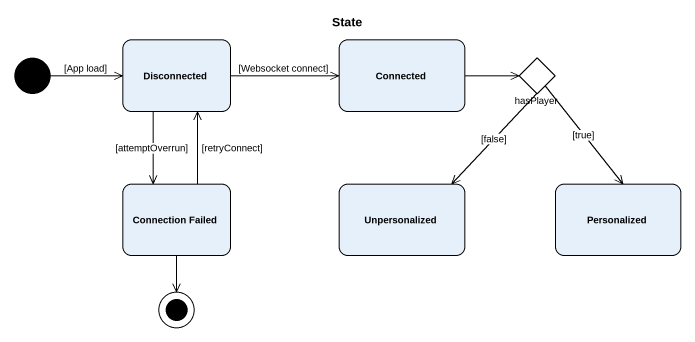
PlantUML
@startuml
title State
hide empty description
state Disconnected
state Connected
state hasPlayer <<choice>>
state "Connection Failed" as Connection_Failed
state Unpersonalized
state Personalized
[*] -right-> Disconnected : [App load]
Disconnected -right-> Connected : [Websocket connect]
Disconnected --> Connection_Failed : [attemptOverrun]
Connected -right-> hasPlayer
hasPlayer --> Unpersonalized : [false]
hasPlayer --> Personalized : [true]
Connection_Failed -up-> Disconnected : [retryConnect]
Connection_Failed --> [*]
@enduml
